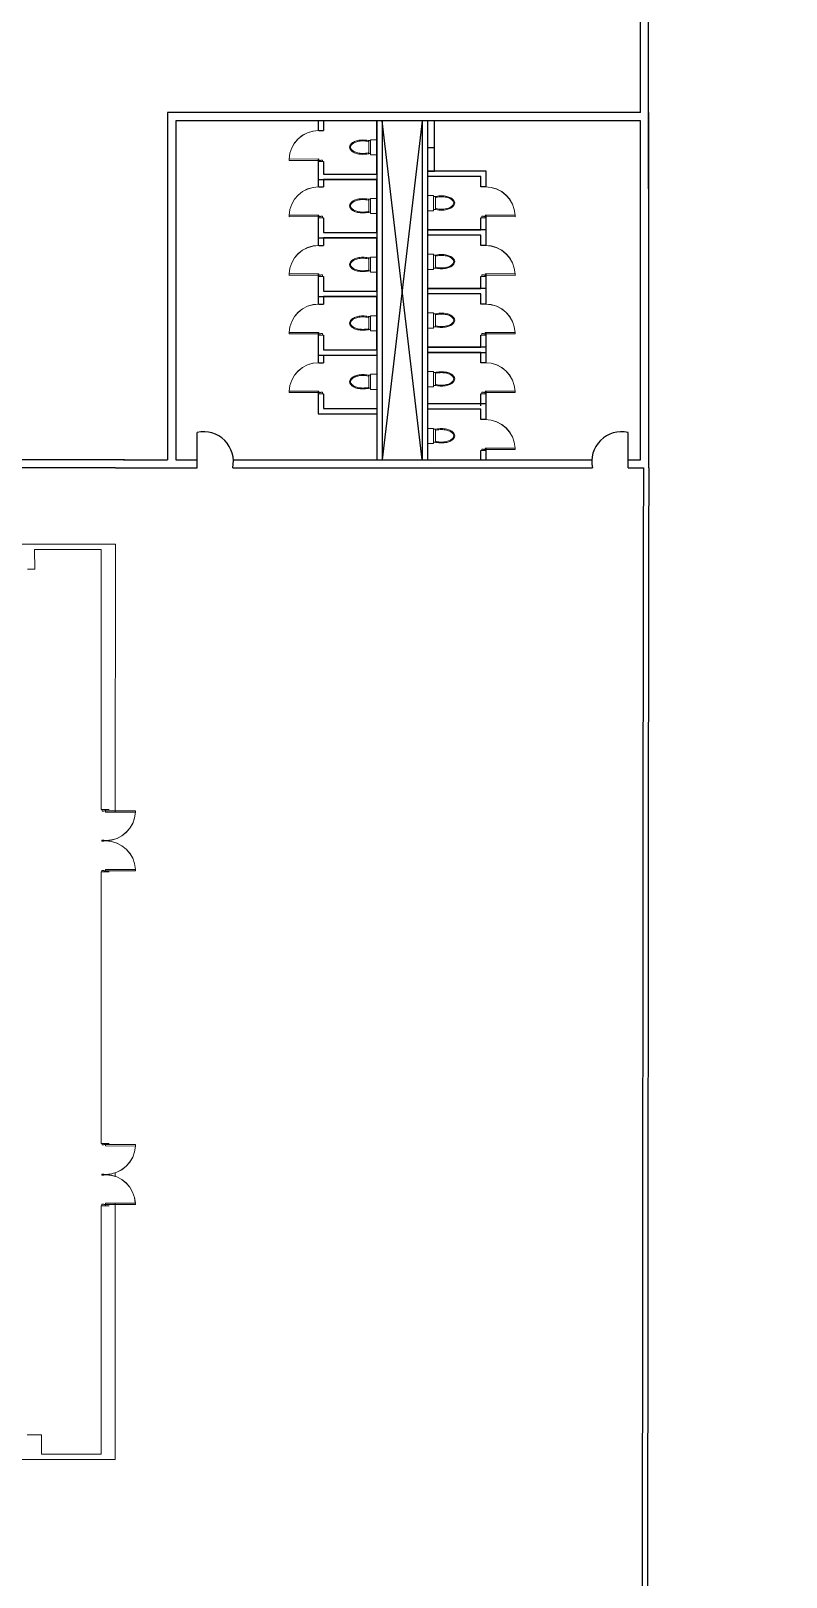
# Model space of a CAD drawing. Header units: millimetres. Extents: x 586 to 1010, y 369 to 668.
# Drawn here: x 698.72 to 719.96, y 488.6 to 532.1 of the extents above; entities that cross this region are included whole.
import ezdxf

# ---------------------------------------------------------------- set-up
doc = ezdxf.new("R2010")
doc.units = ezdxf.units.MM
doc.layers.add('finiture', color=7, linetype='Continuous', lineweight=20)
doc.layers.add('plan line', color=7, linetype='Continuous', lineweight=15)

msp = doc.modelspace()

# ---------------------------------------------------------------- linework, layer by layer
at = {"lineweight": 25}
for p, q in [((716.091, 527.656), (716.086, 540.41)), ((715.861, 529.804), (715.856, 540.18)), ((702.562, 529.804), (702.562, 520.034)), ((706.792, 529.574), (702.792, 529.574)), ((702.792, 529.574), (702.792, 520.034)), ((706.792, 529.574), (706.792, 529.296)), ((706.942, 529.574), (706.942, 529.297)), ((708.442, 529.574), (708.442, 520.034)), ((708.442, 528.074), (708.442, 529.574)), ((708.592, 529.574), (708.592, 520.034)), ((709.722, 529.574), (708.592, 520.034)), ((709.722, 520.034), (708.592, 529.574)), ((709.722, 529.574), (709.722, 520.034)), ((709.872, 529.574), (709.872, 520.034)), ((710.072, 528.154), (710.072, 529.574)), ((715.861, 527.656), (715.861, 529.574)), ((706.812, 529.297), (706.942, 529.297)), ((710.072, 528.814), (709.872, 528.814)), ((706.792, 528.497), (706.792, 527.924)), ((706.942, 528.426), (706.942, 528.074)), ((711.522, 528.154), (709.872, 528.154)), ((709.872, 528.154), (710.072, 528.154)), ((711.522, 527.714), (711.522, 528.154)), ((706.792, 528.074), (706.792, 527.714)), ((706.792, 527.924), (708.442, 527.924)), ((706.812, 527.714), (706.942, 527.714)), ((706.942, 528.074), (708.442, 528.074)), ((708.442, 527.924), (706.942, 527.924)), ((706.942, 527.924), (706.942, 527.714)), ((708.442, 526.424), (708.442, 527.924)), ((711.372, 528.004), (709.872, 528.004)), ((709.872, 528.004), (709.872, 526.504)), ((711.372, 527.714), (711.372, 528.004)), ((711.502, 527.714), (711.372, 527.714)), ((706.792, 526.914), (706.792, 526.274)), ((706.942, 526.844), (706.942, 526.424)), ((711.372, 526.504), (711.372, 526.844)), ((711.522, 526.354), (711.522, 526.914)), ((706.792, 526.424), (706.792, 526.064)), ((706.942, 526.424), (708.442, 526.424)), ((711.522, 526.504), (709.872, 526.504)), ((709.872, 526.504), (711.372, 526.504)), ((711.522, 526.064), (711.522, 526.504)), ((706.792, 526.274), (708.442, 526.274)), ((706.812, 526.064), (706.942, 526.064)), ((708.442, 526.274), (706.942, 526.274)), ((706.942, 526.274), (706.942, 526.064)), ((708.442, 524.774), (708.442, 526.274)), ((711.372, 526.354), (709.872, 526.354)), ((709.872, 526.354), (709.872, 524.854)), ((711.372, 526.064), (711.372, 526.354)), ((711.502, 526.064), (711.372, 526.064)), ((706.792, 525.264), (706.792, 524.624)), ((706.942, 525.194), (706.942, 524.774)), ((711.372, 524.854), (711.372, 525.194)), ((711.522, 524.704), (711.522, 525.264)), ((706.792, 524.774), (706.792, 524.414)), ((706.792, 524.624), (708.442, 524.624)), ((706.942, 524.774), (708.442, 524.774)), ((708.442, 524.624), (706.942, 524.624)), ((706.942, 524.624), (706.942, 524.414)), ((708.442, 523.124), (708.442, 524.624)), ((711.522, 524.854), (709.872, 524.854)), ((709.872, 524.854), (711.372, 524.854)), ((711.372, 524.704), (709.872, 524.704)), ((709.872, 524.704), (709.872, 523.204)), ((711.372, 524.414), (711.372, 524.704)), ((711.522, 524.414), (711.522, 524.854)), ((706.812, 524.414), (706.942, 524.414)), ((711.502, 524.414), (711.372, 524.414)), ((706.792, 523.614), (706.792, 522.974)), ((706.942, 523.544), (706.942, 523.124)), ((711.372, 523.204), (711.372, 523.544)), ((711.522, 523.054), (711.522, 523.614)), ((706.792, 523.124), (706.792, 522.764)), ((706.792, 522.974), (708.442, 522.974)), ((706.942, 523.124), (708.442, 523.124)), ((706.942, 522.974), (706.942, 522.764)), ((709.872, 523.204), (711.372, 523.204)), ((711.522, 523.204), (709.872, 523.204)), ((709.872, 523.054), (711.522, 523.054)), ((711.372, 523.054), (709.872, 523.054)), ((711.372, 522.764), (711.372, 523.054)), ((711.522, 522.764), (711.522, 523.204)), ((706.812, 522.764), (706.942, 522.764)), ((711.502, 522.764), (711.372, 522.764)), ((706.792, 521.964), (706.792, 521.324)), ((706.942, 521.894), (706.942, 521.474)), ((711.522, 521.604), (709.872, 521.604)), ((711.372, 521.554), (711.372, 521.894)), ((711.522, 521.404), (711.522, 521.964)), ((711.522, 521.164), (711.522, 521.604)), ((706.792, 521.324), (708.442, 521.324)), ((706.942, 521.474), (708.442, 521.474)), ((711.372, 521.454), (709.872, 521.454)), ((711.372, 521.164), (711.372, 521.454)), ((711.502, 521.164), (711.372, 521.164)), ((703.392, 519.804), (703.392, 520.804)), ((715.512, 519.804), (715.512, 520.804)), ((711.372, 520.034), (711.372, 520.294)), ((711.522, 520.034), (711.522, 520.364)), ((701.346, 520.034), (689.447, 520.034)), ((701.092, 519.804), (689.772, 519.804)), ((715.942, 519.804), (715.941, 517.656)), ((716.092, 519.804), (716.091, 517.656)), ((715.941, 517.656), (715.872, 457.652)), ((716.091, 517.656), (716.021, 457.063))]:
    msp.add_line(p, q, dxfattribs=at)
for points in [[(715.861, 529.804), (702.562, 529.804)], [(715.512, 520.034), (715.862, 520.034), (715.862, 529.574), (702.792, 529.574)], [(716.092, 519.804), (716.092, 529.804), (716.09, 529.804)], [(701.322, 520.034), (702.562, 520.034)], [(702.792, 520.034), (703.392, 520.034)], [(704.411, 520.034), (714.493, 520.034)], [(701.092, 519.804), (702.562, 519.809)], [(702.562, 519.809), (703.392, 519.809)], [(704.393, 519.809), (714.512, 519.804)], [(715.512, 519.804), (715.942, 519.804)], [(700.92, 509.327), (700.92, 509.305)], [(700.92, 509.327), (700.92, 509.305)], [(700.919, 499.934), (700.919, 499.912)], [(700.919, 499.934), (700.919, 499.912)]]:
    msp.add_lwpolyline(points, dxfattribs=at)
for centre, start, end in [((703.574, 519.985), 347.4951, 102.5049), ((715.33, 519.985), 77.4951, 192.5049)]:
    msp.add_arc(centre, 0.838, start, end, dxfattribs=at)
at = {"color": 254, "lineweight": 25}
for points in [[(671.712, 620.709), (706.735, 621.773), (754.26, 613.83), (814.661, 600.148), (855.757, 598.01), (895.067, 567.065), (920.01, 542.018), (952.008, 521.248), (977.223, 504.653), (979.635, 479.234), (986.344, 463.855), (988.798, 462.385)], [(654.944, 595.472), (670.267, 587.317), (714.302, 595.165), (787.089, 595.165), (819.394, 580.944), (821.03, 562.85), (813.491, 552.788), (808.734, 539.671), (796.407, 534.706), (791.022, 527.249), (791.022, 507.547), (797.301, 476.527), (814.975, 463.89), (836.148, 474.682), (874.022, 478.588), (885.729, 462.733), (863.004, 436.079), (845.789, 420.685), (845.104, 408.675)], [(639.207, 583.438), (644.727, 575.638), (657.796, 553.44), (668.404, 543.929), (682.518, 548.731), (692.984, 555.478), (711.934, 556.583), (734.346, 532.133), (750.593, 477.748), (754.137, 444.164), (776.466, 425.447), (782.617, 412.235)]]:
    msp.add_spline(points, degree=3, dxfattribs=at)
at = {"layer": 'finiture'}
for p, q in [((708.218, 528.647), (708.218, 529.01)), ((708.22, 529.013), (708.271, 529.013)), ((708.27, 529.038), (708.27, 528.61)), ((708.442, 529.038), (708.27, 529.038)), ((708.442, 528.61), (708.442, 529.038)), ((708.218, 528.647), (708.271, 528.647)), ((708.27, 528.61), (708.442, 528.61)), ((708.218, 526.997), (708.218, 527.36)), ((708.22, 527.363), (708.271, 527.363)), ((708.27, 527.388), (708.27, 526.96)), ((708.442, 527.388), (708.27, 527.388)), ((708.442, 526.96), (708.442, 527.388)), ((709.872, 527.04), (709.872, 527.468)), ((709.872, 527.468), (710.043, 527.468)), ((710.043, 527.468), (710.043, 527.04)), ((710.094, 527.443), (710.043, 527.443)), ((710.095, 527.077), (710.095, 527.44)), ((708.218, 526.997), (708.271, 526.997)), ((708.27, 526.96), (708.442, 526.96)), ((710.043, 527.04), (709.872, 527.04)), ((710.096, 527.077), (710.043, 527.077)), ((708.218, 525.347), (708.218, 525.71)), ((708.22, 525.713), (708.271, 525.713)), ((708.27, 525.738), (708.27, 525.31)), ((708.442, 525.738), (708.27, 525.738)), ((708.442, 525.31), (708.442, 525.738)), ((709.872, 525.39), (709.872, 525.818)), ((709.872, 525.818), (710.043, 525.818)), ((710.043, 525.818), (710.043, 525.39)), ((710.094, 525.793), (710.043, 525.793)), ((710.095, 525.427), (710.095, 525.79)), ((708.218, 525.347), (708.271, 525.347)), ((708.27, 525.31), (708.442, 525.31)), ((710.043, 525.39), (709.872, 525.39)), ((710.096, 525.427), (710.043, 525.427)), ((708.218, 523.697), (708.218, 524.06)), ((708.22, 524.063), (708.271, 524.063)), ((708.27, 524.088), (708.27, 523.66)), ((708.442, 524.088), (708.27, 524.088)), ((708.442, 523.66), (708.442, 524.088)), ((709.872, 523.74), (709.872, 524.168)), ((709.872, 524.168), (710.043, 524.168)), ((710.043, 524.168), (710.043, 523.74)), ((710.094, 524.143), (710.043, 524.143)), ((710.096, 523.777), (710.043, 523.777)), ((710.095, 523.777), (710.095, 524.14)), ((708.218, 523.697), (708.271, 523.697)), ((708.27, 523.66), (708.442, 523.66)), ((710.043, 523.74), (709.872, 523.74)), ((709.872, 522.09), (709.872, 522.518)), ((709.872, 522.518), (710.043, 522.518)), ((710.043, 522.518), (710.043, 522.09)), ((710.094, 522.493), (710.043, 522.493)), ((710.095, 522.127), (710.095, 522.49)), ((708.218, 522.047), (708.218, 522.41)), ((708.218, 522.047), (708.271, 522.047)), ((708.22, 522.413), (708.271, 522.413)), ((708.27, 522.438), (708.27, 522.01)), ((708.442, 522.438), (708.27, 522.438)), ((708.27, 522.01), (708.442, 522.01)), ((708.442, 522.01), (708.442, 522.438)), ((710.043, 522.09), (709.872, 522.09)), ((710.096, 522.127), (710.043, 522.127)), ((709.872, 520.49), (709.872, 520.918)), ((709.872, 520.918), (710.043, 520.918)), ((710.043, 520.918), (710.043, 520.49)), ((710.094, 520.893), (710.043, 520.893)), ((710.095, 520.527), (710.095, 520.89)), ((710.043, 520.49), (709.872, 520.49)), ((710.096, 520.527), (710.043, 520.527))]:
    msp.add_line(p, q, dxfattribs=at)
for centre, radius, start, end in [((707.915, 528.733), 0.271, 118.2717, 142.397), ((707.998, 528.579), 0.445, 102.5586, 118.2717), ((707.998, 528.579), 0.42, 102.5586, 118.2717), ((708.052, 528.335), 0.696, 90, 102.5586), ((708.052, 528.335), 0.67, 90, 102.5586), ((708.052, 528.335), 0.696, 77.4414, 90), ((708.052, 528.335), 0.67, 77.4414, 90), ((708.106, 528.579), 0.42, 75.4916, 77.4414), ((708.106, 528.579), 0.445, 75.4916, 77.4414), ((707.791, 528.829), 0.114, 142.397, 180), ((707.791, 528.829), 0.114, 180, 217.603), ((707.915, 528.925), 0.271, 217.603, 241.7283), ((707.791, 528.829), 0.0882, 142.397, 180), ((707.791, 528.829), 0.0882, 180, 217.603), ((707.915, 528.733), 0.245, 118.2717, 142.397), ((707.915, 528.925), 0.245, 217.603, 241.7283), ((707.998, 529.078), 0.445, 241.7283, 257.4414), ((707.998, 529.078), 0.42, 241.7283, 257.4414), ((708.052, 529.323), 0.696, 257.4414, 270), ((708.052, 529.323), 0.67, 257.4414, 270), ((708.052, 529.323), 0.67, 270, 282.5586), ((708.052, 529.323), 0.696, 270, 282.5586), ((708.106, 529.078), 0.42, 282.5586, 284.5084), ((708.106, 529.078), 0.445, 282.5586, 284.5084), ((707.791, 527.179), 0.114, 142.397, 180), ((707.915, 527.083), 0.271, 118.2717, 142.397), ((707.791, 527.179), 0.0882, 142.397, 180), ((707.915, 527.083), 0.245, 118.2717, 142.397), ((707.998, 526.929), 0.445, 102.5586, 118.2717), ((707.998, 526.929), 0.42, 102.5586, 118.2717), ((708.052, 526.685), 0.696, 90, 102.5586), ((708.052, 526.685), 0.67, 90, 102.5586), ((708.052, 526.685), 0.696, 77.4414, 90), ((708.052, 526.685), 0.67, 77.4414, 90), ((708.106, 526.929), 0.42, 75.4916, 77.4414), ((708.106, 526.929), 0.445, 75.4916, 77.4414), ((710.207, 527.009), 0.445, 102.5586, 104.5084), ((710.207, 527.009), 0.42, 102.5586, 104.5084), ((710.261, 526.765), 0.696, 90, 102.5586), ((710.261, 526.765), 0.67, 90, 102.5586), ((710.261, 526.765), 0.696, 77.4414, 90), ((710.261, 526.765), 0.67, 77.4414, 90), ((710.316, 527.009), 0.42, 61.7283, 77.4414), ((710.316, 527.009), 0.445, 61.7283, 77.4414), ((710.399, 527.163), 0.245, 37.603, 61.7283), ((710.399, 527.163), 0.271, 37.603, 61.7283), ((710.523, 527.259), 0.0882, 0, 37.603), ((710.523, 527.259), 0.0882, 322.397, 0), ((710.523, 527.259), 0.114, 0, 37.603), ((710.523, 527.259), 0.114, 322.397, 0), ((707.791, 527.179), 0.114, 180, 217.603), ((707.915, 527.275), 0.271, 217.603, 241.7283), ((707.791, 527.179), 0.0882, 180, 217.603), ((707.915, 527.275), 0.245, 217.603, 241.7283), ((707.998, 527.428), 0.445, 241.7283, 257.4414), ((707.998, 527.428), 0.42, 241.7283, 257.4414), ((708.052, 527.673), 0.696, 257.4414, 270), ((708.052, 527.673), 0.67, 257.4414, 270), ((708.052, 527.673), 0.67, 270, 282.5586), ((708.052, 527.673), 0.696, 270, 282.5586), ((708.106, 527.428), 0.42, 282.5586, 284.5084), ((708.106, 527.428), 0.445, 282.5586, 284.5084), ((710.207, 527.508), 0.445, 255.4916, 257.4414), ((710.207, 527.508), 0.42, 255.4916, 257.4414), ((710.261, 527.753), 0.696, 257.4414, 270), ((710.261, 527.753), 0.67, 257.4414, 270), ((710.261, 527.753), 0.67, 270, 282.5586), ((710.261, 527.753), 0.696, 270, 282.5586), ((710.316, 527.508), 0.42, 282.5586, 298.2717), ((710.316, 527.508), 0.445, 282.5586, 298.2717), ((710.399, 527.355), 0.245, 298.2717, 322.397), ((710.399, 527.355), 0.271, 298.2717, 322.397), ((707.791, 525.529), 0.114, 142.397, 180), ((707.791, 525.529), 0.114, 180, 217.603), ((707.915, 525.433), 0.271, 118.2717, 142.397), ((707.791, 525.529), 0.0882, 142.397, 180), ((707.791, 525.529), 0.0882, 180, 217.603), ((707.915, 525.433), 0.245, 118.2717, 142.397), ((707.998, 525.279), 0.445, 102.5586, 118.2717), ((707.998, 525.279), 0.42, 102.5586, 118.2717), ((708.052, 525.035), 0.696, 90, 102.5586), ((708.052, 525.035), 0.67, 90, 102.5586), ((708.052, 525.035), 0.696, 77.4414, 90), ((708.052, 525.035), 0.67, 77.4414, 90), ((708.106, 525.279), 0.42, 75.4916, 77.4414), ((708.106, 525.279), 0.445, 75.4916, 77.4414), ((710.207, 525.359), 0.445, 102.5586, 104.5084), ((710.207, 525.359), 0.42, 102.5586, 104.5084), ((710.261, 525.115), 0.696, 90, 102.5586), ((710.261, 525.115), 0.67, 90, 102.5586), ((710.261, 525.115), 0.696, 77.4414, 90), ((710.261, 525.115), 0.67, 77.4414, 90), ((710.316, 525.359), 0.42, 61.7283, 77.4414), ((710.316, 525.858), 0.42, 282.5586, 298.2717), ((710.316, 525.359), 0.445, 61.7283, 77.4414), ((710.399, 525.513), 0.245, 37.603, 61.7283), ((710.399, 525.705), 0.245, 298.2717, 322.397), ((710.399, 525.513), 0.271, 37.603, 61.7283), ((710.399, 525.705), 0.271, 298.2717, 322.397), ((710.523, 525.609), 0.0882, 0, 37.603), ((710.523, 525.609), 0.0882, 322.397, 0), ((710.523, 525.609), 0.114, 0, 37.603), ((710.523, 525.609), 0.114, 322.397, 0), ((707.915, 525.625), 0.271, 217.603, 241.7283), ((707.915, 525.625), 0.245, 217.603, 241.7283), ((707.998, 525.778), 0.445, 241.7283, 257.4414), ((707.998, 525.778), 0.42, 241.7283, 257.4414), ((708.052, 526.023), 0.696, 257.4414, 270), ((708.052, 526.023), 0.67, 257.4414, 270), ((708.052, 526.023), 0.67, 270, 282.5586), ((708.052, 526.023), 0.696, 270, 282.5586), ((708.106, 525.778), 0.42, 282.5586, 284.5084), ((708.106, 525.778), 0.445, 282.5586, 284.5084), ((710.207, 525.858), 0.445, 255.4916, 257.4414), ((710.207, 525.858), 0.42, 255.4916, 257.4414), ((710.261, 526.103), 0.696, 257.4414, 270), ((710.261, 526.103), 0.67, 257.4414, 270), ((710.261, 526.103), 0.67, 270, 282.5586), ((710.261, 526.103), 0.696, 270, 282.5586), ((710.316, 525.858), 0.445, 282.5586, 298.2717), ((707.791, 523.879), 0.114, 142.397, 180), ((707.791, 523.879), 0.114, 180, 217.603), ((707.915, 523.783), 0.271, 118.2717, 142.397), ((707.915, 523.975), 0.271, 217.603, 241.7283), ((707.791, 523.879), 0.0882, 142.397, 180), ((707.791, 523.879), 0.0882, 180, 217.603), ((707.915, 523.783), 0.245, 118.2717, 142.397), ((707.915, 523.975), 0.245, 217.603, 241.7283), ((707.998, 523.629), 0.445, 102.5586, 118.2717), ((707.998, 523.629), 0.42, 102.5586, 118.2717), ((707.998, 524.128), 0.42, 241.7283, 257.4414), ((708.052, 523.385), 0.696, 90, 102.5586), ((708.052, 523.385), 0.67, 90, 102.5586), ((708.052, 523.385), 0.696, 77.4414, 90), ((708.052, 523.385), 0.67, 77.4414, 90), ((708.106, 523.629), 0.42, 75.4916, 77.4414), ((708.106, 523.629), 0.445, 75.4916, 77.4414), ((710.207, 523.709), 0.445, 102.5586, 104.5084), ((710.207, 524.208), 0.445, 255.4916, 257.4414), ((710.207, 523.709), 0.42, 102.5586, 104.5084), ((710.207, 524.208), 0.42, 255.4916, 257.4414), ((710.261, 523.465), 0.696, 90, 102.5586), ((710.261, 524.453), 0.696, 257.4414, 270), ((710.261, 523.465), 0.67, 90, 102.5586), ((710.261, 524.453), 0.67, 257.4414, 270), ((710.261, 523.465), 0.696, 77.4414, 90), ((710.261, 523.465), 0.67, 77.4414, 90), ((710.261, 524.453), 0.67, 270, 282.5586), ((710.261, 524.453), 0.696, 270, 282.5586), ((710.316, 523.709), 0.42, 61.7283, 77.4414), ((710.316, 524.208), 0.42, 282.5586, 298.2717), ((710.316, 523.709), 0.445, 61.7283, 77.4414), ((710.316, 524.208), 0.445, 282.5586, 298.2717), ((710.399, 523.863), 0.245, 37.603, 61.7283), ((710.399, 524.055), 0.245, 298.2717, 322.397), ((710.399, 523.863), 0.271, 37.603, 61.7283), ((710.399, 524.055), 0.271, 298.2717, 322.397), ((710.523, 523.959), 0.0882, 0, 37.603), ((710.523, 523.959), 0.0882, 322.397, 0), ((710.523, 523.959), 0.114, 0, 37.603), ((710.523, 523.959), 0.114, 322.397, 0), ((707.998, 524.128), 0.445, 241.7283, 257.4414), ((708.052, 524.373), 0.696, 257.4414, 270), ((708.052, 524.373), 0.67, 257.4414, 270), ((708.052, 524.373), 0.67, 270, 282.5586), ((708.052, 524.373), 0.696, 270, 282.5586), ((708.106, 524.128), 0.42, 282.5586, 284.5084), ((708.106, 524.128), 0.445, 282.5586, 284.5084), ((710.207, 522.059), 0.445, 102.5586, 104.5084), ((710.207, 522.059), 0.42, 102.5586, 104.5084), ((710.261, 521.815), 0.696, 90, 102.5586), ((710.261, 521.815), 0.67, 90, 102.5586), ((710.261, 521.815), 0.696, 77.4414, 90), ((710.261, 521.815), 0.67, 77.4414, 90), ((710.316, 522.059), 0.42, 61.7283, 77.4414), ((710.316, 522.059), 0.445, 61.7283, 77.4414), ((710.399, 522.213), 0.271, 37.603, 61.7283), ((707.791, 522.229), 0.114, 142.397, 180), ((707.791, 522.229), 0.114, 180, 217.603), ((707.915, 522.133), 0.271, 118.2717, 142.397), ((707.915, 522.325), 0.271, 217.603, 241.7283), ((707.791, 522.229), 0.0882, 142.397, 180), ((707.791, 522.229), 0.0882, 180, 217.603), ((707.915, 522.133), 0.245, 118.2717, 142.397), ((707.915, 522.325), 0.245, 217.603, 241.7283), ((707.998, 521.979), 0.445, 102.5586, 118.2717), ((707.998, 522.478), 0.445, 241.7283, 257.4414), ((707.998, 521.979), 0.42, 102.5586, 118.2717), ((707.998, 522.478), 0.42, 241.7283, 257.4414), ((708.052, 521.735), 0.696, 90, 102.5586), ((708.052, 522.723), 0.696, 257.4414, 270), ((708.052, 521.735), 0.67, 90, 102.5586), ((708.052, 522.723), 0.67, 257.4414, 270), ((708.052, 521.735), 0.696, 77.4414, 90), ((708.052, 521.735), 0.67, 77.4414, 90), ((708.052, 522.723), 0.67, 270, 282.5586), ((708.052, 522.723), 0.696, 270, 282.5586), ((708.106, 521.979), 0.42, 75.4916, 77.4414), ((708.106, 522.478), 0.42, 282.5586, 284.5084), ((708.106, 521.979), 0.445, 75.4916, 77.4414), ((708.106, 522.478), 0.445, 282.5586, 284.5084), ((710.207, 522.558), 0.445, 255.4916, 257.4414), ((710.207, 522.558), 0.42, 255.4916, 257.4414), ((710.261, 522.803), 0.696, 257.4414, 270), ((710.261, 522.803), 0.67, 257.4414, 270), ((710.261, 522.803), 0.67, 270, 282.5586), ((710.261, 522.803), 0.696, 270, 282.5586), ((710.316, 522.558), 0.42, 282.5586, 298.2717), ((710.316, 522.558), 0.445, 282.5586, 298.2717), ((710.399, 522.213), 0.245, 37.603, 61.7283), ((710.399, 522.405), 0.245, 298.2717, 322.397), ((710.399, 522.405), 0.271, 298.2717, 322.397), ((710.523, 522.309), 0.0882, 0, 37.603), ((710.523, 522.309), 0.0882, 322.397, 0), ((710.523, 522.309), 0.114, 0, 37.603), ((710.523, 522.309), 0.114, 322.397, 0), ((710.207, 520.459), 0.445, 102.5586, 104.5084), ((710.207, 520.459), 0.42, 102.5586, 104.5084), ((710.261, 520.215), 0.696, 90, 102.5586), ((710.261, 520.215), 0.67, 90, 102.5586), ((710.261, 520.215), 0.696, 77.4414, 90), ((710.261, 520.215), 0.67, 77.4414, 90), ((710.316, 520.459), 0.42, 61.7283, 77.4414), ((710.316, 520.459), 0.445, 61.7283, 77.4414), ((710.399, 520.613), 0.245, 37.603, 61.7283), ((710.399, 520.613), 0.271, 37.603, 61.7283), ((710.523, 520.709), 0.0882, 0, 37.603), ((710.523, 520.709), 0.0882, 322.397, 0), ((710.523, 520.709), 0.114, 0, 37.603), ((710.523, 520.709), 0.114, 322.397, 0), ((710.207, 520.958), 0.445, 255.4916, 257.4414), ((710.207, 520.958), 0.42, 255.4916, 257.4414), ((710.261, 521.203), 0.696, 257.4414, 270), ((710.261, 521.203), 0.67, 257.4414, 270), ((710.261, 521.203), 0.67, 270, 282.5586), ((710.261, 521.203), 0.696, 270, 282.5586), ((710.316, 520.958), 0.42, 282.5586, 298.2717), ((710.316, 520.958), 0.445, 282.5586, 298.2717), ((710.399, 520.805), 0.245, 298.2717, 322.397), ((710.399, 520.805), 0.271, 298.2717, 322.397)]:
    msp.add_arc(centre, radius, start, end, dxfattribs=at)
at = {"layer": 'plan line'}
for p, q in [((705.978, 528.495), (706.818, 528.497)), ((705.978, 528.455), (705.978, 528.495)), ((706.818, 528.457), (705.978, 528.455)), ((706.792, 528.426), (706.942, 528.426)), ((706.818, 528.497), (706.818, 528.457)), ((706.868, 528.457), (706.818, 528.457)), ((706.818, 528.457), (706.818, 528.427)), ((706.918, 528.467), (706.868, 528.467)), ((706.868, 528.467), (706.868, 528.457)), ((706.918, 528.427), (706.918, 528.467)), ((705.978, 526.913), (706.818, 526.914)), ((705.978, 526.873), (705.978, 526.913)), ((706.818, 526.874), (705.978, 526.873)), ((706.792, 526.843), (706.942, 526.844)), ((706.818, 526.914), (706.818, 526.874)), ((706.868, 526.874), (706.818, 526.874)), ((706.818, 526.874), (706.818, 526.844)), ((706.918, 526.884), (706.868, 526.884)), ((706.868, 526.884), (706.868, 526.874)), ((706.918, 526.844), (706.918, 526.884)), ((711.522, 526.843), (711.372, 526.844)), ((711.395, 526.844), (711.395, 526.884)), ((711.395, 526.884), (711.445, 526.884)), ((711.445, 526.884), (711.445, 526.874)), ((711.445, 526.874), (711.495, 526.874)), ((712.335, 526.913), (711.495, 526.914)), ((711.495, 526.914), (711.495, 526.874)), ((711.495, 526.874), (711.495, 526.844)), ((711.495, 526.874), (712.335, 526.873)), ((712.335, 526.873), (712.335, 526.913)), ((705.978, 525.263), (706.818, 525.264)), ((705.978, 525.223), (705.978, 525.263)), ((706.818, 525.224), (705.978, 525.223)), ((706.792, 525.193), (706.942, 525.194)), ((706.818, 525.264), (706.818, 525.224)), ((706.868, 525.224), (706.818, 525.224)), ((706.818, 525.224), (706.818, 525.194)), ((706.918, 525.234), (706.868, 525.234)), ((706.868, 525.234), (706.868, 525.224)), ((706.918, 525.194), (706.918, 525.234)), ((711.522, 525.193), (711.372, 525.194)), ((711.395, 525.194), (711.395, 525.234)), ((711.395, 525.234), (711.445, 525.234)), ((711.445, 525.234), (711.445, 525.224)), ((711.445, 525.224), (711.495, 525.224)), ((712.335, 525.263), (711.495, 525.264)), ((711.495, 525.264), (711.495, 525.224)), ((711.495, 525.224), (711.495, 525.194)), ((711.495, 525.224), (712.335, 525.223)), ((712.335, 525.223), (712.335, 525.263)), ((705.978, 523.613), (706.818, 523.614)), ((705.978, 523.573), (705.978, 523.613)), ((706.818, 523.574), (705.978, 523.573)), ((706.792, 523.543), (706.942, 523.544)), ((706.818, 523.614), (706.818, 523.574)), ((706.868, 523.574), (706.818, 523.574)), ((706.818, 523.574), (706.818, 523.544)), ((706.918, 523.584), (706.868, 523.584)), ((706.868, 523.584), (706.868, 523.574)), ((706.918, 523.544), (706.918, 523.584)), ((711.522, 523.543), (711.372, 523.544)), ((711.395, 523.544), (711.395, 523.584)), ((711.395, 523.584), (711.445, 523.584)), ((711.445, 523.584), (711.445, 523.574)), ((711.445, 523.574), (711.495, 523.574)), ((712.335, 523.613), (711.495, 523.614)), ((711.495, 523.614), (711.495, 523.574)), ((711.495, 523.574), (711.495, 523.544)), ((711.495, 523.574), (712.335, 523.573)), ((712.335, 523.573), (712.335, 523.613)), ((705.978, 521.963), (706.818, 521.964)), ((705.978, 521.923), (705.978, 521.963)), ((706.818, 521.924), (705.978, 521.923)), ((706.792, 521.893), (706.942, 521.894)), ((706.818, 521.964), (706.818, 521.924)), ((706.868, 521.924), (706.818, 521.924)), ((706.818, 521.924), (706.818, 521.894)), ((706.918, 521.934), (706.868, 521.934)), ((706.868, 521.934), (706.868, 521.924)), ((706.918, 521.894), (706.918, 521.934)), ((711.522, 521.893), (711.372, 521.894)), ((711.395, 521.894), (711.395, 521.934)), ((711.395, 521.934), (711.445, 521.934)), ((711.445, 521.934), (711.445, 521.924)), ((711.445, 521.924), (711.495, 521.924)), ((712.335, 521.963), (711.495, 521.964)), ((711.495, 521.964), (711.495, 521.924)), ((711.495, 521.924), (711.495, 521.894)), ((711.495, 521.924), (712.335, 521.923)), ((711.522, 520.293), (711.372, 520.294)), ((711.395, 520.294), (711.395, 520.334)), ((711.395, 520.334), (711.445, 520.334)), ((711.445, 520.334), (711.445, 520.324)), ((711.445, 520.324), (711.495, 520.324)), ((712.335, 520.363), (711.495, 520.364)), ((711.495, 520.364), (711.495, 520.324)), ((711.495, 520.324), (711.495, 520.294)), ((711.495, 520.324), (712.335, 520.323)), ((701.091, 517.656), (692.616, 517.657)), ((701.09, 510.12), (701.091, 517.656)), ((698.825, 516.956), (698.816, 517.506)), ((698.816, 517.506), (700.691, 517.506)), ((700.691, 517.506), (700.69, 510.191)), ((698.616, 516.956), (698.825, 516.956)), ((700.69, 510.191), (700.92, 510.191)), ((700.717, 510.191), (700.717, 510.151)), ((700.717, 510.151), (700.767, 510.151)), ((700.767, 510.151), (700.767, 510.161)), ((700.767, 510.161), (700.817, 510.161)), ((700.817, 510.161), (700.817, 510.191)), ((700.817, 510.161), (700.817, 510.121)), ((701.657, 510.16), (700.817, 510.161)), ((700.817, 510.121), (701.657, 510.12)), ((701.657, 510.12), (701.657, 510.16)), ((700.715, 509.301), (700.715, 509.331)), ((700.715, 509.331), (700.715, 509.301)), ((700.765, 509.331), (700.715, 509.331)), ((700.715, 509.301), (700.715, 509.331)), ((700.715, 509.331), (700.765, 509.331)), ((700.765, 509.301), (700.715, 509.301)), ((700.765, 509.301), (700.715, 509.301)), ((700.765, 509.321), (700.765, 509.331)), ((700.765, 509.331), (700.765, 509.321)), ((700.815, 509.321), (700.765, 509.321)), ((700.765, 509.321), (700.821, 509.321)), ((700.765, 509.311), (700.765, 509.301)), ((700.815, 509.311), (700.765, 509.311)), ((700.821, 509.311), (700.765, 509.311)), ((700.765, 509.311), (700.765, 509.301)), ((700.821, 509.311), (700.821, 509.321)), ((700.821, 509.321), (700.821, 509.311)), ((700.69, 508.44), (700.689, 500.798)), ((700.92, 508.44), (700.69, 508.44)), ((700.714, 508.441), (700.714, 508.481)), ((700.714, 508.481), (700.764, 508.481)), ((700.764, 508.481), (700.764, 508.471)), ((700.764, 508.471), (700.814, 508.471)), ((701.654, 508.51), (700.814, 508.511)), ((700.814, 508.511), (700.814, 508.471)), ((700.814, 508.471), (700.814, 508.441)), ((700.814, 508.471), (701.654, 508.47)), ((701.654, 508.47), (701.654, 508.51)), ((700.689, 500.798), (700.919, 500.798)), ((700.716, 500.799), (700.716, 500.759)), ((700.716, 500.759), (700.766, 500.759)), ((700.766, 500.759), (700.766, 500.769)), ((700.766, 500.769), (700.816, 500.769)), ((700.816, 500.769), (700.815, 500.729)), ((700.815, 500.729), (701.655, 500.727)), ((700.816, 500.769), (700.816, 500.799)), ((701.655, 500.767), (700.816, 500.769)), ((701.655, 500.727), (701.655, 500.767)), ((700.714, 499.909), (700.714, 499.939)), ((700.714, 499.939), (700.714, 499.909)), ((700.764, 499.939), (700.714, 499.939)), ((700.714, 499.909), (700.714, 499.939)), ((700.714, 499.939), (700.764, 499.939)), ((700.764, 499.908), (700.714, 499.909)), ((700.764, 499.908), (700.714, 499.909)), ((700.764, 499.929), (700.764, 499.939)), ((700.764, 499.939), (700.764, 499.929)), ((700.814, 499.929), (700.764, 499.929)), ((700.764, 499.929), (700.82, 499.929)), ((700.764, 499.918), (700.764, 499.908)), ((700.814, 499.918), (700.764, 499.918)), ((700.82, 499.918), (700.764, 499.918)), ((700.764, 499.918), (700.764, 499.908)), ((700.82, 499.918), (700.82, 499.929)), ((700.82, 499.929), (700.82, 499.918)), ((701.089, 499.873), (701.089, 499.973)), ((700.689, 499.048), (700.688, 492.055)), ((700.919, 499.048), (700.689, 499.048)), ((700.713, 499.049), (700.713, 499.089)), ((700.713, 499.089), (700.763, 499.089)), ((700.763, 499.089), (700.763, 499.079)), ((700.763, 499.079), (700.813, 499.079)), ((701.653, 499.117), (700.813, 499.119)), ((700.813, 499.119), (700.813, 499.079)), ((700.813, 499.079), (700.813, 499.049)), ((700.813, 499.079), (701.653, 499.077)), ((701.088, 491.903), (701.089, 499.118)), ((701.653, 499.077), (701.653, 499.117)), ((699.013, 492.605), (698.613, 492.605)), ((699.013, 492.055), (699.013, 492.605)), ((700.688, 492.055), (699.013, 492.055)), ((692.61, 491.906), (701.088, 491.903))]:
    msp.add_line(p, q, dxfattribs=at)
for points in [[(705.978, 528.495, -0.403785), (706.817, 529.297)], [(705.978, 526.913, -0.403785), (706.817, 527.714)], [(712.335, 526.913, 0.403785), (711.497, 527.714)], [(705.978, 525.263, -0.403785), (706.817, 526.064)], [(712.335, 525.263, 0.403785), (711.497, 526.064)], [(705.978, 523.613, -0.403785), (706.817, 524.414)], [(712.335, 523.613, 0.403785), (711.497, 524.414)], [(705.978, 521.963, -0.403785), (706.817, 522.764)], [(712.335, 521.963, 0.403785), (711.497, 522.764)], [(712.335, 520.363, 0.403785), (711.497, 521.164)], [(701.657, 510.12, -0.403785), (700.815, 509.321)], [(701.654, 508.51, 0.403785), (700.815, 509.311)], [(701.655, 500.727, -0.403785), (700.814, 499.929)], [(701.653, 499.117, 0.403785), (700.814, 499.918)]]:
    msp.add_lwpolyline(points, format="xyb", dxfattribs=at)
for points in [[(706.818, 528.457), (706.818, 528.497), (705.978, 528.495), (705.978, 528.455)], [(706.818, 526.874), (706.818, 526.914), (705.978, 526.913), (705.978, 526.873)], [(711.495, 526.874), (711.495, 526.914), (712.335, 526.913), (712.335, 526.873)], [(706.818, 525.224), (706.818, 525.264), (705.978, 525.263), (705.978, 525.223)], [(711.495, 525.224), (711.495, 525.264), (712.335, 525.263), (712.335, 525.223)], [(706.818, 523.574), (706.818, 523.614), (705.978, 523.613), (705.978, 523.573)], [(711.495, 523.574), (711.495, 523.614), (712.335, 523.613), (712.335, 523.573)], [(706.818, 521.924), (706.818, 521.964), (705.978, 521.963), (705.978, 521.923)], [(711.495, 521.924), (711.495, 521.964), (712.335, 521.963), (712.335, 521.923)], [(711.495, 520.324), (711.495, 520.364), (712.335, 520.363), (712.335, 520.323)], [(700.817, 510.161), (700.817, 510.121), (701.657, 510.12), (701.657, 510.16)], [(700.814, 508.471), (700.814, 508.511), (701.654, 508.51), (701.654, 508.47)], [(700.816, 500.769), (700.815, 500.729), (701.655, 500.727), (701.655, 500.767)], [(700.813, 499.079), (700.813, 499.119), (701.653, 499.117), (701.653, 499.077)]]:
    msp.add_lwpolyline(points, close=True, dxfattribs=at)
for points in [[(706.918, 528.427), (706.918, 528.467), (706.868, 528.467), (706.868, 528.457), (706.818, 528.457), (706.818, 528.427)], [(706.918, 526.844), (706.918, 526.884), (706.868, 526.884), (706.868, 526.874), (706.818, 526.874), (706.818, 526.844)], [(711.395, 526.844), (711.395, 526.884), (711.445, 526.884), (711.445, 526.874), (711.495, 526.874), (711.495, 526.844)], [(706.918, 525.194), (706.918, 525.234), (706.868, 525.234), (706.868, 525.224), (706.818, 525.224), (706.818, 525.194)], [(711.395, 525.194), (711.395, 525.234), (711.445, 525.234), (711.445, 525.224), (711.495, 525.224), (711.495, 525.194)], [(706.918, 523.544), (706.918, 523.584), (706.868, 523.584), (706.868, 523.574), (706.818, 523.574), (706.818, 523.544)], [(711.395, 523.544), (711.395, 523.584), (711.445, 523.584), (711.445, 523.574), (711.495, 523.574), (711.495, 523.544)], [(706.918, 521.894), (706.918, 521.934), (706.868, 521.934), (706.868, 521.924), (706.818, 521.924), (706.818, 521.894)], [(711.395, 521.894), (711.395, 521.934), (711.445, 521.934), (711.445, 521.924), (711.495, 521.924), (711.495, 521.894)], [(711.395, 520.294), (711.395, 520.334), (711.445, 520.334), (711.445, 520.324), (711.495, 520.324), (711.495, 520.294)], [(700.717, 510.191), (700.717, 510.151), (700.767, 510.151), (700.767, 510.161), (700.817, 510.161), (700.817, 510.191)], [(700.714, 508.441), (700.714, 508.481), (700.764, 508.481), (700.764, 508.471), (700.814, 508.471), (700.814, 508.441)], [(700.716, 500.799), (700.716, 500.759), (700.766, 500.759), (700.766, 500.769), (700.816, 500.769), (700.816, 500.799)], [(700.713, 499.049), (700.713, 499.089), (700.763, 499.089), (700.763, 499.079), (700.813, 499.079), (700.813, 499.049)]]:
    msp.add_lwpolyline(points, dxfattribs=at)
for centre, start, end in [((706.813, 528.461), 90.0684, 177.6695), ((706.813, 526.879), 90.0684, 177.6695), ((711.501, 526.879), 2.3305, 89.9316), ((706.813, 525.229), 90.0684, 177.6695), ((711.501, 525.229), 2.3305, 89.9316), ((706.813, 523.579), 90.0684, 177.6695), ((711.501, 523.579), 2.3305, 89.9316), ((706.813, 521.929), 90.0684, 177.6695), ((711.501, 521.929), 2.3305, 89.9316), ((711.501, 520.329), 2.3305, 89.9316), ((700.822, 510.156), 269.908, 357.4887), ((700.82, 508.476), 2.3305, 89.9316), ((700.821, 500.764), 269.908, 357.4887), ((700.818, 499.083), 2.3305, 89.9316)]:
    msp.add_arc(centre, 0.835, start, end, dxfattribs=at)

doc.saveas('drawing.dxf')
